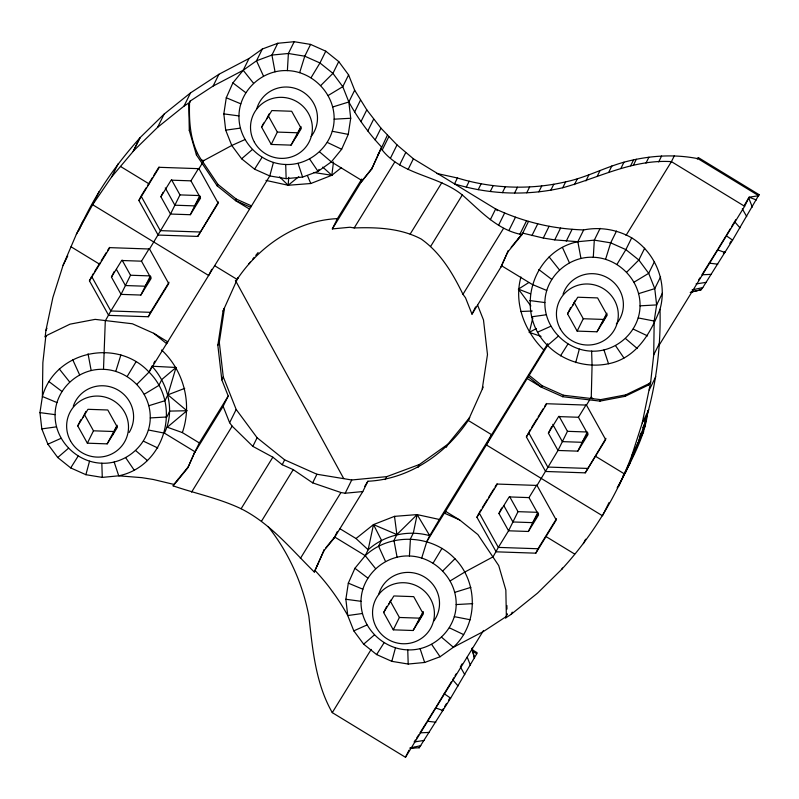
<?xml version="1.0" encoding="UTF-8"?>
<svg xmlns="http://www.w3.org/2000/svg" width="799" height="799" viewBox="0 0 799 799"><rect width="100%" height="100%" fill="white"/><g stroke="black" fill="none" stroke-linecap="round" stroke-linejoin="round"><path stroke-width="1.2" d="M505.707 617.907L507.065 613.942L505.707 617.907L511.13 614.351L537.527 593.138L561.927 569.118C592.159 536.109 615.959 497.457 631.799 455.59L642.226 423.031L650.676 382.092L653.712 354.896L654.181 321.028L656.638 304.908L654.761 288.639L648.688 273.328L638.84 260.015L625.877 249.618L610.686 242.836L594.306 240.139L577.847 241.707L554.746 239.88L543.28 238.052L522.726 233.128L511.16 247.271M617.178 487.75C647.709 433.747 661.612 371.096 660.004 309.253C667.654 282.357 655.37 252.434 631.699 237.842C617.148 229.523 600.119 226.666 583.669 229.932C572.074 229.563 560.518 228.334 549.103 226.267C530.656 222.731 512.638 216.988 495.65 208.968L413.383 158.781L397.023 144.919L380.963 128.18L366.791 109.872L354.666 90.207L348.594 74.896L338.746 61.583L325.782 51.186L310.591 44.414L294.212 41.708L277.752 43.276L262.342 49.009L249.018 58.497L218.926 74.287L190.552 92.874L164.155 114.087L139.985 137.738L133.203 151.371L111.71 176.859L92.634 204.704L76.374 234.267L63.091 265.278L52.894 297.448L45.893 330.496L45.173 336.918L47.121 335.23L70.022 324.164L95.151 319.37L132.374 323.765L153.738 333.303L167.82 341.892M105.308 320.549L103.5 369.338C78.392 368.209 55.341 389.353 55.081 414.641C54.582 440.109 76.514 462.461 101.833 463.22C126.941 464.349 149.992 443.205 150.252 417.917C150.751 392.459 128.819 370.097 103.5 369.338M558.221 336.229L547.535 345.438L529.148 375.31L542.112 385.707L563.485 395.245L590.401 398.421L591.28 396.983L592.069 365.313L591.62 351.141C566.311 350.381 544.379 328.019 544.878 302.561C545.138 277.273 568.189 256.129 593.297 257.258C618.616 258.017 640.548 280.369 640.049 305.837C639.789 331.126 616.738 352.269 591.62 351.141M287.38 70.612C312.699 71.361 334.631 93.723 334.132 119.181C333.872 144.469 310.821 165.613 285.702 164.484C260.394 163.735 238.462 141.373 238.961 115.915C239.221 90.627 262.272 69.473 287.38 70.612L288.389 53.493L294.212 41.708M409.418 555.994C434.736 556.743 456.668 579.105 456.169 604.563C455.909 629.852 432.858 651.005 407.75 649.867C382.431 649.118 360.499 626.756 360.998 601.297C361.258 576.009 384.309 554.866 409.418 555.994L410.426 538.876L413.343 532.983L417.138 514.596L439.35 519.46L547.764 343.68M593.297 257.258L594.306 240.139L600.129 228.364M265.967 180.404L288.169 185.268L288.739 177.318M279.57 176.829L288.169 185.268L310.811 183.51L331.825 175.281L333.493 162.007M618.746 486.221C629.982 461.742 645.202 437.842 647.929 410.496M148.414 430.012L164.384 433.118L194.976 451.775L188.374 466.656L173.862 484.404L153.298 479.49L141.842 477.652L118.731 475.824L102.272 477.393L85.892 474.696L70.702 467.914L57.738 457.517L47.89 444.204L41.818 428.893L39.95 412.624L42.397 396.504L42.866 362.636L45.903 335.44L45.173 336.918M114.177 462.042L118.731 475.824C165.003 466.346 182.452 405.073 149.043 372.094C117.483 337.827 55.051 350.801 42.397 396.504L56.919 402.546M249.538 209.118L235.465 200.529L217.228 185.907L196.404 154.876L189.283 130.407L188.794 105.069L190.142 101.103L213.103 86.062L243.196 70.282L256.519 60.784L271.93 55.061L288.389 53.493L304.769 56.19L319.96 62.971L332.923 73.368L342.771 86.672L348.843 101.982L350.711 118.262L348.264 134.382L341.662 149.253L331.345 161.877L318.022 171.366L302.611 177.088L286.152 178.656L269.772 175.96L254.581 169.178L241.618 158.781L231.77 145.478L225.698 130.167L223.83 113.887L226.277 97.768L232.889 82.896L243.196 70.282L249.018 58.497M314.307 572.014L324.334 549.612L314.307 572.014C291.305 549.392 270.541 523.545 241.108 508.753C219.276 498.376 195.805 493.632 173.133 485.872L187.645 468.124L194.247 453.253L223.131 406.331L228.224 396.024L221.822 379.875L217.837 345.298L223.051 311.031L238.042 277.603M364.684 486.461L367.89 481.248C408.868 479.36 445.822 453.962 468.224 420.444L469.682 417.497L447.77 444.304L419.465 464.479L386.716 476.643L351.74 479.979L316.923 474.246L284.644 459.844L257.108 437.742L236.174 409.468L223.271 376.928L219.296 342.352L224.499 308.084L223.051 311.031M506.436 616.429L483.485 631.47L453.383 647.26L440.069 656.748L424.649 662.471L408.199 664.039L391.81 661.342L376.619 654.571L363.665 644.164L353.807 630.86L347.745 615.55L345.867 599.28L348.314 583.15L354.926 568.279L365.243 555.665L368.149 549.772L373.493 524.583L394.506 516.354L417.138 514.596L429.722 535.68L426.816 541.572L421.712 558.012M482.266 388.833L487.48 354.566L483.495 319.99L477.552 304.988M441.637 637.282L453.383 647.26C478.192 624.369 478.451 582.651 454.961 558.751C431.7 534.321 389.992 532.414 365.243 555.665L334.651 536.998L325.812 547.804M660.004 309.253C650.686 333.343 636.084 358.262 608.528 363.745C586.626 368.339 563.325 361.278 547.535 345.438C514.137 312.459 531.585 251.186 577.847 241.707L583.669 229.932M194.247 453.253L199.341 442.946L182.352 432.579C192.479 403.725 183.82 370.776 161.588 349.982M543.729 349.882C524.743 331.415 513.587 303.161 520.948 276.993M625.297 472.968L638.591 441.957L640.738 433.128M541.053 336.369L529.298 332.384L532.783 318.082M188.794 105.069L190.142 101.103M85.892 474.696L89.538 461.193M273.418 162.467L269.772 175.96L250.656 207.311L149.043 372.094L136.909 384.249M391.81 661.342L395.455 647.849M575.689 362.616L579.335 349.113M149.043 372.094L151.96 366.212L176.02 367.48L167.88 394.826L164.964 400.718L148.844 405.712M115.795 371.365L120.889 354.916M299.665 72.629L304.769 56.19L310.591 44.414M605.582 259.285L610.686 242.836L616.508 231.061M414.761 747.455L409.967 748.194L419.205 747.794L419.555 746.715M419.205 747.794L450.636 698.166L476.763 653.772L477.103 652.693L471.78 649.437M744.049 205.852L749.122 197.203L758.71 195.715L698.006 158.681L698.346 157.593L759.05 194.636L732.583 240.119L702.78 287.58L701.152 289.737L690.226 292.384M701.502 288.659L701.152 289.737L691.505 291.885M79.061 230.082C93.743 196.194 115.136 165.533 139.755 138.117M500.873 267.226L508.214 250.876L500.873 267.226L471.999 314.147L465.507 297.757L462.951 294.312C452.793 273.368 440.559 252.684 421.173 239.011C400.569 228.154 376.968 227.136 354.187 227.945L349.942 227.246L332.334 228.923L361.208 182.012L371.525 169.398L387.365 135.211M371.525 169.398L381.542 146.996C368.768 133.473 357.832 118.262 348.843 101.982L354.666 90.207M483.225 387.016L468.224 420.444L491.545 434.666L486.441 444.983L602.496 515.784L609.048 502.531M527.31 378.596L541.382 387.185L562.756 396.723L599.979 401.108L600.698 399.63L625.827 394.846L648.738 383.78L650.676 382.092M599.979 401.108L625.108 396.324L625.827 394.846M625.108 396.324L648.009 385.258L648.738 383.78M76.374 234.267L82.926 221.003M99.186 191.44L92.634 204.704L208.679 275.505L211.735 269.323M63.091 265.278L67.755 255.93M111.71 176.859L118.262 163.605M133.203 151.371L139.985 137.738M45.893 330.496L46.981 328.289M133.433 150.991L157.603 127.341L164.155 114.087M89.438 280.839L109.872 247.64L149.523 249.008L168.739 283.565L148.314 316.754L108.664 315.385L89.438 280.839L91.625 276.414L110.841 310.971L105.458 320.589M157.603 127.341L184 106.127L190.552 92.874M138.886 200.499L159.321 167.311L198.971 168.669L218.187 203.226L197.762 236.424L158.112 235.056L138.886 200.499L140.524 197.183M111.451 277.093L121.668 260.494L141.493 261.183L151.101 278.461L140.884 295.051L121.058 294.372L111.451 277.093L114.177 271.57M213.103 86.062L218.926 74.287M160.899 196.764L171.116 180.165L190.941 180.844L200.549 198.122L190.332 214.721L170.507 214.042L160.899 196.764L163.076 192.339M122.107 260.114L130.517 275.236L121.058 294.372L110.841 310.971L150.502 312.329L169.008 282.257M171.555 179.775L179.965 194.896L170.507 214.042L149.523 249.008M140.884 295.051L150.342 275.915L130.517 275.236M262.342 49.009L256.519 60.784L263.48 76.075M77.743 425.907L87.96 409.308L107.785 409.987L117.403 427.265L107.186 443.864L87.361 443.185L77.743 425.907L80.799 419.725M82.856 417.607L85.912 411.425M190.332 214.721L199.79 195.575L179.965 194.896M277.752 43.276L271.93 55.061L275.036 71.79M148.314 316.754L150.502 312.329M87.361 443.185L93.473 430.811L84.464 414.611M217.228 185.907L217.957 184.429L202.906 161.997C190.462 145.488 188.983 123.565 189.523 103.59M197.762 236.424L218.457 201.917M261.623 127.171L271.84 110.572L291.665 111.261L301.273 128.539L291.066 145.128L271.231 144.449L261.623 127.171L263.66 123.046M266.736 118.871L269.283 113.718M107.186 443.864L117.123 425.268M112.289 435.565L116.874 426.286M217.957 184.429L236.194 199.061L235.465 200.529L250.656 207.311M167.43 342.222L166.701 343.7L153.738 333.303M271.231 144.449L277.343 132.085L268.334 115.885M325.782 51.186L319.96 62.971L311.061 77.713M291.066 145.128L301.003 126.542M296.169 136.839L300.754 127.56M338.746 61.583L332.923 73.368L320.779 85.513M214.831 265.837L237.093 279.42L238.062 277.453M164.384 433.118C175.251 411.205 168.09 383.69 151.96 366.212M348.594 74.896L342.771 86.672L328.169 95.5M217.837 345.298L219.296 342.352M319.001 169.398L318.022 171.366L309.613 159.011M221.822 379.875L223.271 376.928M354.646 111.98L360.469 100.195M173.133 485.872L173.862 484.404M177.328 480.738L178.057 479.27M360.968 121.648L366.791 109.872M367.81 130.986L373.632 119.211M367.89 481.248L362.796 491.555L345.188 493.233L340.943 492.534L312.669 482.856L293.243 469.632L282.237 464.718L272.849 457.188L252.844 446.361L232.169 426.167L229.623 422.721L236.174 409.468M375.14 139.955L380.963 128.18M332.334 228.923L337.428 218.616L361.807 179.006M361.208 182.012L372.254 167.92M378.127 154.517L378.856 153.048M528.548 221.353L521.997 234.606C497.358 230.142 480.249 210.646 462.301 194.976C438.152 175.281 402.257 175.331 382.222 150.012L388.773 136.759M390.471 158.162L397.023 144.919M252.844 446.361L257.108 437.742M399.6 164.954L405.692 152.629M408.069 169.518L413.383 158.781M282.237 464.718L284.644 459.844M698.006 158.681C673.437 153.748 648.059 155.715 623.979 162.187C604.174 167.71 585.867 177.658 565.642 181.862C530.047 190.112 492.354 188.684 457.428 177.987L454.511 183.88C489.437 194.566 527.14 195.995 562.736 187.745C598.651 177.827 632.978 159.151 671.43 161.638L744.628 206.292L658.785 345.757M312.669 482.856L316.923 474.246M466.286 187.126L469.193 181.233M478.221 189.673L481.128 183.79M490.276 191.53L493.183 185.638M345.188 493.233L351.74 479.979M317.003 565.962L317.722 564.484M502.401 192.679L505.318 186.786M490.336 219.715L495.65 208.968L497.487 210.656M323.605 551.08L333.922 538.466L337.378 531.475M498.546 225.318L504.638 213.003M514.566 193.108L517.482 187.216M526.731 192.829L529.637 186.946M385.258 479.59L386.716 476.643M508.933 230.442L515.485 217.198M471.999 314.147L475.565 306.926M538.836 191.84L541.752 185.957M519.979 234.057L526.531 220.814M517.802 239.74L518.531 238.262M550.851 190.152L553.767 184.259M531.924 235.615L537.747 223.84M418.007 467.425L419.465 464.479M562.736 187.745L565.642 181.862M543.28 238.052L549.103 226.267M574.441 184.659L577.347 178.766M446.311 447.25L447.77 444.304M554.746 239.88L560.568 228.095M585.927 180.884L588.833 174.991M597.153 176.439L600.059 170.547M566.271 241.098L572.094 229.323M383.66 612.553L393.877 595.954L413.702 596.643L423.32 613.922L413.103 630.511L393.278 629.832L383.66 612.553L386.716 606.371M388.773 604.254L390.811 600.139M608.948 171.835L611.864 165.952M506.336 615.41L505.847 590.071L498.726 565.602L477.892 534.581L459.655 519.949L444.474 513.178L445.203 511.7L426.816 541.572M621.063 168.07L623.979 162.187M393.278 629.832L399.39 617.467L390.381 601.267M630.631 165.812L633.537 159.93M444.474 513.178L529.148 375.31M633.427 165.153L636.344 159.271M567.54 313.827L577.757 297.228L597.582 297.907L607.19 315.186L596.983 331.785L577.158 331.106L567.54 313.827L570.596 307.635M572.653 305.528L575.2 300.374M413.103 630.511L423.041 611.924M418.207 622.221L423.3 611.914M645.991 163.106L648.898 157.213M476.933 517.263L497.368 484.064L537.018 485.432L556.234 519.989L535.809 553.178L496.159 551.819L476.933 517.263L479.12 512.838L498.336 547.395L492.953 557.013M542.112 385.707L541.382 387.185L528.419 376.788M658.676 161.927L661.592 156.035M577.158 331.106L583.27 318.731L574.251 302.531M526.381 436.923L546.816 403.735L586.466 405.093L605.682 439.65L585.258 472.848L545.607 471.48L526.381 436.923L530.486 429.393M631.699 237.842L625.877 249.618L616.978 264.369M674.346 155.745L671.43 161.638L626.036 235.385M498.946 513.517L509.163 496.918L528.988 497.607L538.596 514.886L528.379 531.475L508.554 530.796L498.946 513.517L501.672 507.994M562.756 396.723L563.485 395.245M596.983 331.785L606.92 313.188M602.086 323.485L606.671 314.207M548.394 433.188L558.611 416.589L578.436 417.268L588.044 434.546L577.827 451.145L558.002 450.466L548.394 433.188L551.67 426.556M644.663 248.239L638.84 260.015L626.706 272.169M509.602 496.539L518.012 511.66L508.554 530.796L498.336 547.395L537.997 548.753L556.513 518.681M268.124 526.611C288.699 552.558 302.751 583.59 308.853 616.129C312.619 649.078 315.435 683.145 332.274 712.628L405.483 757.292L408.968 750.221M559.05 416.199L567.46 431.32L558.002 450.466L537.018 485.432M654.511 261.543L648.688 273.328L634.086 282.147M528.379 531.475L537.847 512.339L518.012 511.66M660.583 276.853L654.761 288.639L638.641 293.632M577.827 451.145L587.295 432.009L567.46 431.32M662.451 293.133L656.638 304.908L640.049 305.837M535.809 553.178L537.997 548.753M511.13 614.351L512.219 612.144M585.258 472.848L605.952 438.341M653.712 354.896L659.535 343.121M649.237 389.982L655.779 376.728M561.687 569.487L562.426 568.019M744.628 206.292L749.122 197.203L756.413 199.97M642.226 423.031L648.778 409.777M583.42 543.63L585.597 539.205M644.254 421.193L647.31 415.001M642.746 427.815L646.311 420.604M640.009 436.454L645.103 426.147M631.799 455.59L643.684 431.65M189.283 130.407L190.012 128.939M196.404 154.876L197.133 153.398M622.85 476.384L630.391 462.661M462.102 663.899L460.354 666.875L464.778 674.676M153.758 363.165L154.966 361.138M439.35 519.46L429.722 535.68C408.359 529.647 384.679 534.851 368.149 549.772L356.014 538.526L340.074 528.808M453.842 677.762L452.663 679.739L458.047 685.932M455.031 675.784L456.209 673.797M731.584 226.686L735.789 219.705M127.181 376.449L136.08 361.697M433.098 563.095L441.997 548.354M436.154 706.865L451.455 681.737M726.75 234.676L730.376 228.684M718.101 248.809L726.141 235.675L732.583 240.119M92.265 275.375L93.543 273.298M94.811 271.221L99.925 262.931M101.203 260.854L106.307 252.554M107.585 250.477L109.503 247.37M146.177 187.785L141.073 196.075L160.289 230.631L199.94 232M147.455 185.708L152.559 177.408M153.837 175.331L158.951 167.031M141.493 261.183L149.153 248.729M190.941 180.844L198.601 168.399M202.906 161.997L203.785 160.559L231.77 145.478L244.913 139.595M198.971 168.669L202.167 163.465M151.001 276.883L145.248 286.222L125.423 285.543L116.414 269.343M200.449 196.554L194.696 205.882L174.871 205.203L165.263 187.925M199.341 442.946L228.224 396.024M191.58 492.114L232.169 426.167M354.187 227.945L394.776 161.997M241.108 508.753L272.849 457.188M410.167 234.097L441.907 182.532M261.503 521.198L293.243 469.632M430.561 246.541L462.301 194.976M300.354 558.481L340.943 492.534M462.951 294.312L503.55 228.364M333.922 538.466L362.796 491.555M332.274 712.628L371.185 649.407M479.76 511.799L481.038 509.722M482.316 507.655L487.42 499.355M488.698 497.278L493.802 488.978M495.08 486.901L496.998 483.794M531.754 427.315L536.868 419.016M538.146 416.948L543.25 408.649M544.528 406.571L546.446 403.455M528.988 497.607L536.648 485.163M578.436 417.268L586.096 404.823M586.466 405.093L589.662 399.89M538.496 513.308L532.753 522.646L512.918 521.967L503.909 505.767M587.944 432.978L582.191 442.316L562.366 441.627L552.758 424.349M405.483 757.292L483.515 630.501M442.107 710.691L443.385 708.613M444.663 706.546L446.581 703.43M448.499 700.314L449.777 698.246M723.425 253.673L724.693 251.595M729.807 243.305L731.085 241.228M711.39 274.347L701.921 274.796L717.482 249.817L725.013 252.494M426.666 722.186L419.974 732.853L429.443 732.403M254.581 169.178L262.032 157.383M70.702 467.914L78.152 456.109M560.499 355.835L567.949 344.029M376.619 654.571L384.069 642.766M698.676 279.87L699.974 277.832M415.43 739.944L414.122 741.981L424.329 740.393M416.728 737.916L418.676 734.88M697.257 159.031L698.346 157.593M757.961 196.075L759.05 194.636M248.719 264.03L250.287 262.112M252.634 259.246L254.202 257.328M255.77 255.41L258.117 252.544M237.093 279.42C259.495 245.902 296.449 220.504 337.428 218.616M507.485 252.354L521.997 234.606M442.826 570.895L454.961 558.751M417.138 514.596L396.883 534.551L393.967 540.444L397.083 557.173M648.009 385.258L649.957 383.57M241.618 158.781L252.304 149.583M57.738 457.517L68.424 448.309M363.665 644.164L374.341 634.965M176.02 367.48L161.807 379.515L158.901 385.408L144.289 394.227M184.729 388.364L167.88 394.826L186.896 410.736L167.301 427.225L182.352 432.579M288.169 185.268L298.776 176.669M313.897 172.494L331.825 175.281L341.543 167.53M356.014 538.526L373.493 524.583L396.883 534.551L394.506 516.354M184 106.127L189.413 102.582M530.866 305.967L518.421 289.128L528.848 282.506M450.207 580.883L464.818 572.054L492.803 556.973M529.298 332.384L536.489 328.469M47.89 444.204L61.044 438.331M537.687 332.124L550.831 326.252M353.807 630.86L366.961 624.978M332.724 106.976L348.843 101.982M454.761 592.359L470.881 587.365M692.084 289.917L702.78 287.58M410.137 747.974L420.833 745.637M696.069 283.925L706.276 282.337M225.698 130.167L240.369 128.12M531.615 316.813L546.286 314.766M41.818 428.893L56.489 426.846M362.406 613.502L347.745 615.55C338.756 599.27 327.82 584.059 315.036 570.536M334.132 119.181L350.711 118.262M150.252 417.917L166.841 416.988L169.748 411.095L186.896 410.736M456.169 604.563L472.758 603.644M520.588 311.5L532.204 311.021M277.343 132.085L297.178 132.764M583.27 318.731L603.095 319.42M93.473 430.811L113.298 431.5M587.445 468.424L547.784 467.055L528.568 432.499M399.39 617.467L419.215 618.146M709.222 263.161L717.782 264.169M590.401 398.421L600.698 399.63M435.835 722.226L427.275 721.217L435.535 707.874L443.065 710.551M223.83 113.887L238.961 115.915M529.747 300.544L544.878 302.561M39.95 412.624L55.081 414.641M345.867 599.28L360.998 601.297M332.284 131.276L348.264 134.382M638.211 317.932L654.181 321.028M454.331 616.658L470.301 619.764M436.733 173.453L457.428 177.987M201.608 160.07L203.785 160.559M518.421 289.128L530.466 293.802M226.277 97.768L240.799 103.82M546.716 290.466L532.194 284.424L501.602 265.757M348.314 583.15L362.836 589.203M236.194 199.061L251.385 205.832M327.33 142.432L341.662 149.253M633.247 329.088L647.58 335.91M143.45 441.168L157.783 447.989M449.378 627.814L463.7 634.636M361.937 180.534L331.345 161.877L319.6 151.9M120.489 166.442L149.103 183.9M595.475 456.249L624.079 473.707M71.041 246.781L99.655 264.239M546.027 536.578L574.631 554.037M445.582 511.36L459.655 519.949M472.878 651.405L476.763 653.772M444.194 693.732L450.636 698.166M538.806 269.543L551.67 279.31M232.889 82.896L245.752 92.664M354.926 568.279L367.8 578.047M49.009 381.622L61.873 391.39M625.517 338.546L637.262 348.524M135.72 450.626L147.465 460.604M322.756 167.111L331.825 175.281M380.813 148.464L382.222 150.012M734.611 221.683L739.994 227.875M591.28 396.983L592.708 398.691M549.123 256.928L559.41 269.852M243.196 70.282L253.493 83.196M365.243 555.665L375.53 568.578M59.326 369.008L69.613 381.932M615.53 345.667L623.949 358.022M431.65 644.403L440.069 656.748M125.733 457.747L134.152 470.102M742.301 208.819L746.725 216.619M235.385 280.339L343.68 478.511M373.493 524.583L381.473 540.274L378.556 546.166L385.517 561.467M562.436 247.44L569.397 262.731M72.639 359.52L79.6 374.811M307.445 175.68L310.811 183.51M223.131 406.331L229.623 422.721M748.703 197.932L752.328 207.101M467.205 657.138L470.381 665.148M603.964 349.962L608.528 363.745M298.047 163.306L302.611 177.088M420.094 648.688L424.649 662.471M471.77 648.978L474.466 658.026L472.189 648.019M577.847 241.707L580.953 258.437M88.05 353.787L91.156 370.516M407.75 649.867L408.199 664.039M285.702 164.484L286.152 178.656M101.833 463.22L102.272 477.393M506.896 605.492L506.966 609.108M73.268 406.282A31.061 30.392 26.3 0 1 115.525 388.743A31.061 30.392 26.3 0 1 129.178 432.459M256.809 108.624A31.061 30.392 26.3 0 1 300.454 90.517A31.061 30.392 26.3 0 1 311.111 136.519M563.065 294.202A31.061 30.392 26.3 0 1 607.39 277.722A31.061 30.392 26.3 0 1 616.299 324.054M378.846 594.007A31.061 30.392 26.3 0 1 421.972 575.64A31.061 30.392 26.3 0 1 433.837 620.993M70.512 440.918A31.061 30.392 26.3 0 0 124.085 442.766A31.061 30.392 26.3 0 0 98.117 396.074A31.061 30.392 26.3 0 0 70.512 440.918M254.392 142.192A31.061 30.392 26.3 0 0 307.965 144.03A31.061 30.392 26.3 0 0 281.997 97.348A31.061 30.392 26.3 0 0 254.392 142.192M560.309 328.838A31.061 30.392 26.3 0 0 613.882 330.686A31.061 30.392 26.3 0 0 587.914 283.995A31.061 30.392 26.3 0 0 560.309 328.838M376.429 627.575A31.061 30.392 26.3 0 0 430.002 629.412A31.061 30.392 26.3 0 0 404.034 582.731A31.061 30.392 26.3 0 0 376.429 627.575"/></g></svg>
